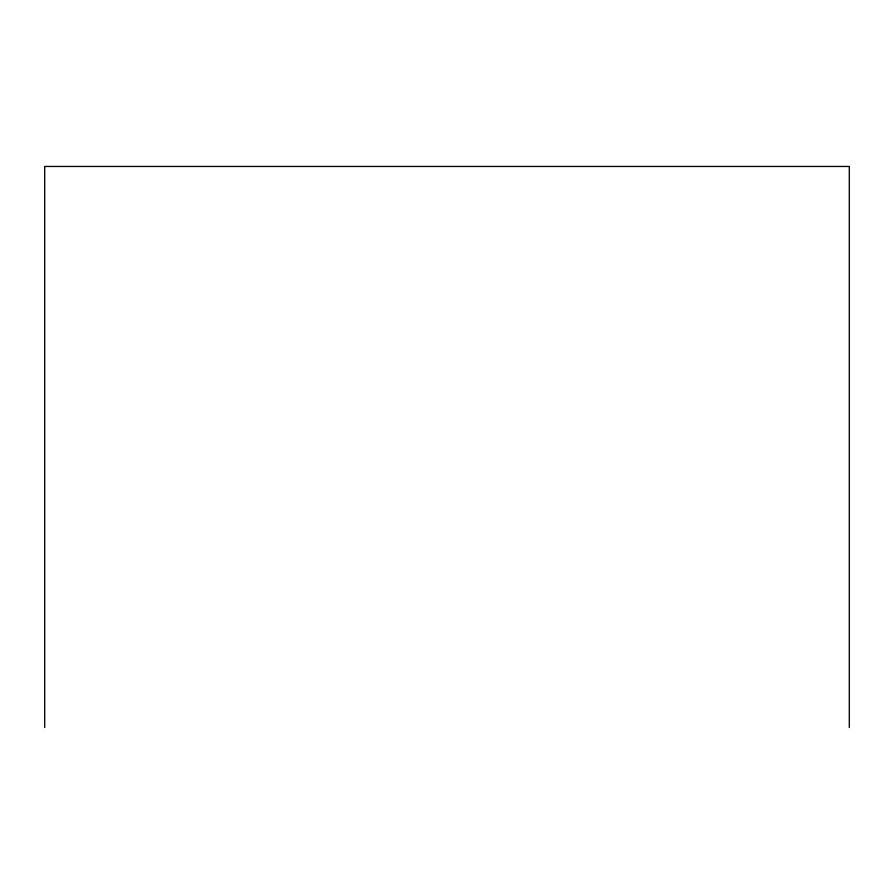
<?xml version="1.0" encoding="UTF-8"?>
<svg xmlns="http://www.w3.org/2000/svg" width="894" height="894" viewBox="0 0 894 894"><rect width="100%" height="100%" fill="white"/><g stroke="black" fill="none" stroke-linecap="round" stroke-linejoin="round"><path stroke-width="1.34" d="M849.3 727.537L849.3 166.463L44.7 166.463L44.7 727.537"/></g></svg>
